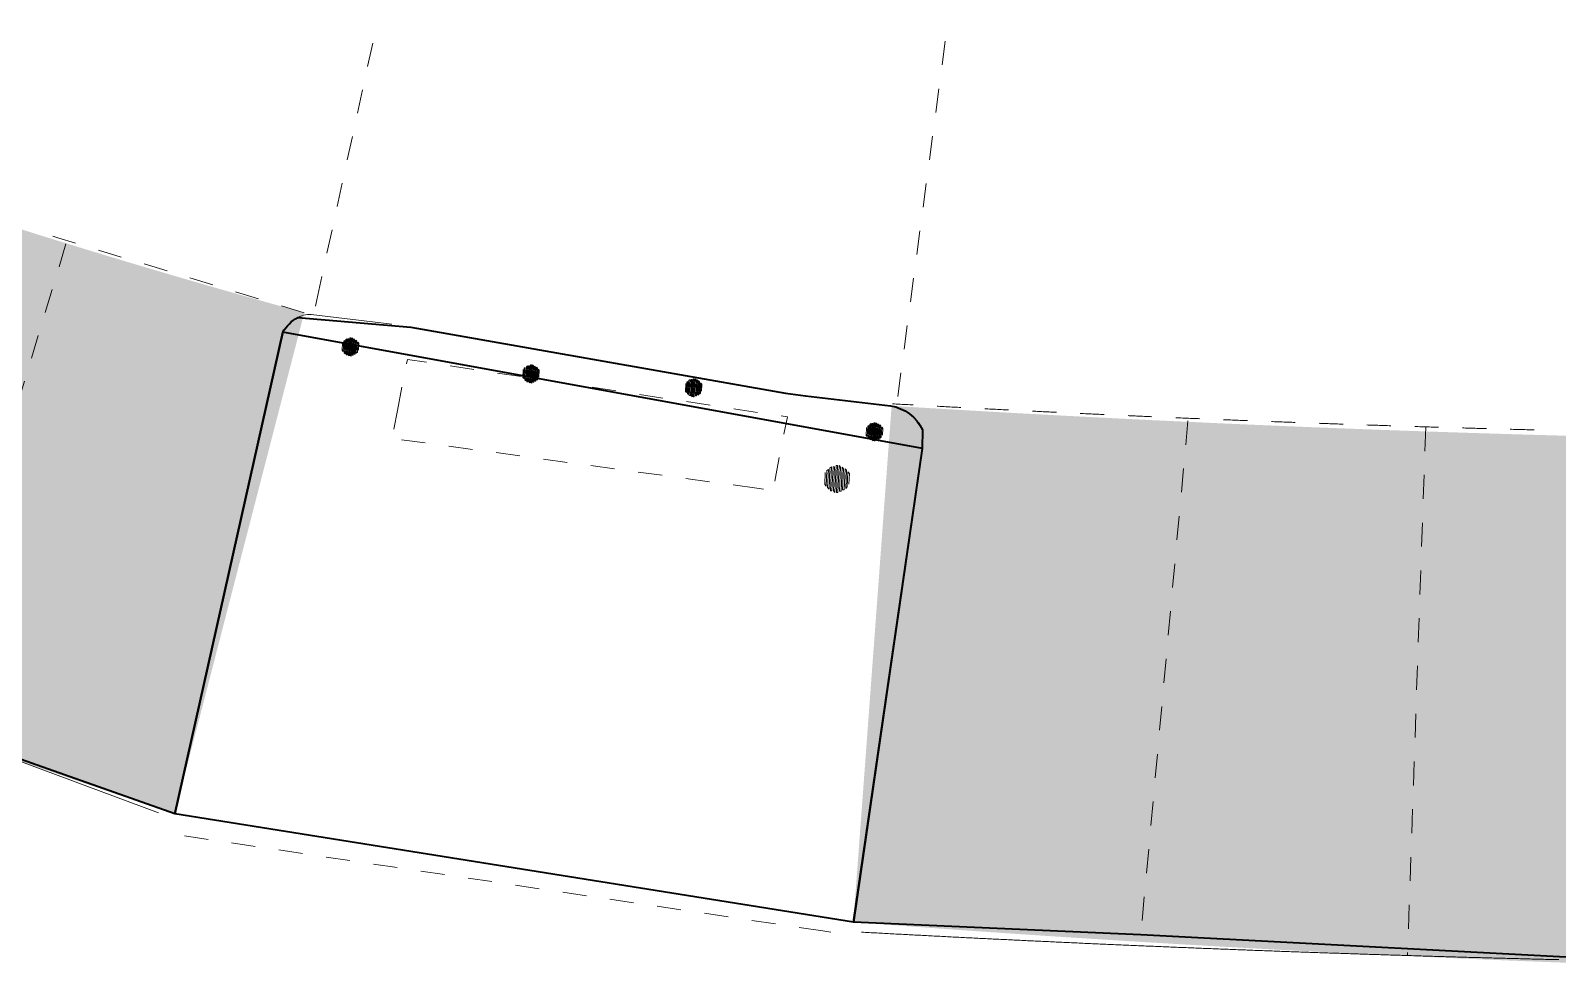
# Model space of a CAD drawing. Header units: millimetres. Extents: x -89663 to 74273, y -103666 to 18539.
# Drawn here: x -50180 to -34212, y -97235 to -87349 of the extents above; entities that cross this region are included whole.
import ezdxf

# ---------------------------------------------------------------- set-up
doc = ezdxf.new("R2010")
doc.units = ezdxf.units.MM
doc.header["$MEASUREMENT"] = 0
doc.linetypes.add('2-0_5', pattern=[500, 250, -250])
doc.layers.add('A-20-M_Hard_Landscape', color=7, linetype='Continuous')
doc.layers.add('New_A-20-M_Hard_Landscape', color=7, linetype='Continuous')
doc.layers.add('A-20-M_Hard_Landscape-Phase 2_Pen_No__141', color=255, linetype='Continuous', lineweight=0)
doc.layers.add('G-10-P_Topo_Paving_Pen_No__191', color=7, linetype='Continuous', lineweight=5)
for name, color, linetype, lineweight, true_color in [('A-20-M_Hard_Landscape_Pen_No__53', 7, 'Continuous', 35, 0x444444), ('G-10-P_Topo_Road_Pen_No__148', 7, 'Continuous', 0, 0x444444), ('G-10-P_Topo_Street Furniture_Pen_No__147', 7, 'Continuous', 0, 0x606060), ('New_A-20-M_Hard_Landscape_Pen_No__53', 7, 'Continuous', 35, 0x444444)]:
    doc.layers.add(name, color=color, linetype=linetype, lineweight=lineweight, true_color=true_color)

# ---------------------------------------------------------------- blocks, each defined once
blk = doc.blocks.new('Mesh_1_1', base_point=(-63082, -84193))
at = {"layer": 'New_A-20-M_Hard_Landscape_Pen_No__53', "linetype": 'Continuous', "flags": 128}
blk.add_lwpolyline([(17545, -92076, -0.012215), (1021, -95113, -0.028337), (-12755, -96695, -0.01857), (-33260, -97090), (-38568, -96811), (-41575, -96677), (-40854, -91723), (-47542, -90504), (-48672, -95544), (-51327, -94607)], format="xyb", dxfattribs=at)
blk = doc.blocks.new('Mesh_21_1', base_point=(-48672, -95544))
at = {"layer": 'A-20-M_Hard_Landscape_Pen_No__53', "linetype": 'Continuous', "flags": 128}
blk.add_lwpolyline([(-48672, -95544), (-47542, -90504, -0.134364), (-47383, -90350), (-46203, -90451), (-42285, -91141), (-42075, -91172), (-41185, -91274, -0.24589), (-40852, -91525), (-40854, -91723), (-41575, -96677)], format="xyb", close=True, dxfattribs=at)

msp = doc.modelspace()

# ---------------------------------------------------------------- hatches: boundary and pattern name
at = {"layer": 'A-20-M_Hard_Landscape-Phase 2_Pen_No__141', "linetype": 'Continuous'}
for points in [[(-63081.5, -84191.2, 0.0508666), (-47317.3, -90300.9), (-48672.3, -95544.5, -0.0269579), (-65852.9, -88713, -0.0244743)], [(-41175.2, -91275.4, 0.0650266), (11695.4, -87659.1), (12745.8, -93055.8, -0.0716378), (-41575.1, -96677.4)]]:
    msp.add_hatch(color=256, dxfattribs=at).paths.add_polyline_path(points)

# ---------------------------------------------------------------- linework, layer by layer
at = {"layer": 'G-10-P_Topo_Paving_Pen_No__191', "linetype": 'Continuous'}
for p, q in [((-46601.8, -87480.2), (-46654.8, -87724.5)), ((-40647.1, -87709.3), (-40614, -87461.5)), ((-46654.8, -87724.5), (-46654.8, -87724.5)), ((-46708, -87968.7), (-46761.2, -88213.1)), ((-40713.5, -88204.9), (-40680.3, -87957.1)), ((-46761.2, -88213.1), (-46761.2, -88213.1)), ((-46814.3, -88457.4), (-46867.5, -88701.6)), ((-40780, -88700.5), (-40746.7, -88452.6)), ((-46920.5, -88946), (-46973.7, -89190.2)), ((-40846.3, -89196.1), (-40813.1, -88948.3)), ((-49895, -89516.2), (-49948.1, -89500)), ((-49709, -89572.8), (-49895, -89516.2)), ((-47026.8, -89434.5), (-47080, -89678.8)), ((-40912.7, -89691.6), (-40879.5, -89443.9)), ((-49230.6, -89718.4), (-49469.7, -89645.5)), ((-48752.3, -89864), (-48991.4, -89791.2)), ((-63606.1, -90033.7), (-48840.7, -95533.1)), ((-48273.9, -90009.6), (-48513.1, -89936.9)), ((-47133.2, -89923.1), (-47186.2, -90167.3)), ((-40979.1, -90187.2), (-40945.9, -89939.4)), ((-47795.6, -90155.2), (-48034.8, -90082.4)), ((-47186.2, -90167.3), (-47200.3, -90232.3)), ((-47317.3, -90300.9), (-47556.5, -90228.1)), ((-47437.2, -90385.6), (-47419.5, -90372.7)), ((-47419.5, -90372.7), (-47401.2, -90360.9)), ((-47401.2, -90360.9), (-47382.5, -90350.4)), ((-47382.5, -90350.4), (-47363.4, -90341.3)), ((-47363.4, -90341.3), (-47344.1, -90333.6)), ((-47344.1, -90333.6), (-47324.5, -90327.6)), ((-47324.5, -90327.6), (-47304.8, -90323.2)), ((-47304.8, -90323.2), (-47285, -90320.7)), ((-47285, -90320.7), (-47265.2, -90320)), ((-47265.2, -90320), (-47245.6, -90321.2)), ((-47245.6, -90321.2), (-46401.2, -90421.5)), ((-47541.5, -90504), (-48672.3, -95544.5)), ((-47541.5, -90504), (-47539.8, -90500.9)), ((-47539.8, -90500.9), (-47528, -90482.5)), ((-47528, -90482.5), (-47515.1, -90464.6)), ((-47515.1, -90464.6), (-47501.3, -90447.2)), ((-47501.3, -90447.2), (-47486.5, -90430.7)), ((-47486.5, -90430.7), (-47470.8, -90414.7)), ((-47470.8, -90414.7), (-47454.3, -90399.7)), ((-47454.3, -90399.7), (-47437.2, -90385.6)), ((-46203.4, -90450.7), (-45957.3, -90494)), ((-41045.4, -90682.7), (-41012.2, -90435)), ((-45711, -90537.4), (-45464.8, -90580.8)), ((-45218.6, -90624.2), (-44972.4, -90667.5)), ((-46239.1, -90789.4), (-46248, -90835.1)), ((-46038, -90819.9), (-46239.1, -90789.4)), ((-44726.2, -90710.9), (-44479.9, -90754.2)), ((-44233.8, -90797.7), (-43987.6, -90841)), ((-45744.8, -90864.2), (-45790.7, -90857.3)), ((-45543.5, -90894.7), (-45744.8, -90864.2)), ((-45049.1, -90969.5), (-45296.4, -90932.1)), ((-44554.8, -91044.4), (-44802, -91006.9)), ((-43741.3, -90884.4), (-43495.1, -90927.7)), ((-43249, -90971.1), (-43002.7, -91014.6)), ((-41111.9, -91178.3), (-41078.7, -90930.5)), ((-46295.7, -91080.5), (-46343.4, -91325.9)), ((-44060.4, -91119.2), (-44307.7, -91081.8)), ((-43566.1, -91194.1), (-43813.3, -91156.7)), ((-42756.5, -91057.9), (-42510.3, -91101.3)), ((-42510.3, -91101.3), (-42272.3, -91143.2)), ((-42074.6, -91171.9), (-41194.5, -91272.6)), ((-46343.4, -91325.9), (-46380.9, -91518)), ((-43071.7, -91268.9), (-43318.9, -91231.4)), ((-42759.6, -91316.1), (-42824.5, -91306.3)), ((-42577.4, -91343.7), (-42759.6, -91316.1)), ((-41194.5, -91272.6), (-41175.2, -91275.4)), ((-41175.2, -91275.4), (-41155.5, -91279.6)), ((-41146.1, -91255.2), (-41166.1, -91254.1)), ((-41155.5, -91279.6), (-41135.6, -91284.8)), ((-41126.1, -91256.3), (-41146.1, -91255.2)), ((-41135.6, -91284.8), (-41115.6, -91291.4)), ((-41106.1, -91257.5), (-41126.1, -91256.3)), ((-41115.6, -91291.4), (-41095.5, -91299)), ((-41086.2, -91258.5), (-41106.1, -91257.5)), ((-41095.5, -91299), (-41075.6, -91307.6)), ((-41066.2, -91259.7), (-41086.2, -91258.5)), ((-41075.6, -91307.6), (-41055.8, -91317.3)), ((-41046.3, -91260.7), (-41066.2, -91259.7)), ((-41055.8, -91317.3), (-41036.2, -91327.9)), ((-41026.4, -91261.9), (-41046.3, -91260.7)), ((-41036.2, -91327.9), (-41017, -91339.4)), ((-41006.4, -91262.9), (-41026.4, -91261.9)), ((-40986.4, -91264.1), (-41006.4, -91262.9)), ((-40966.4, -91265.1), (-40986.4, -91264.1)), ((-40950.1, -91266), (-40966.4, -91265.1)), ((-40686.9, -91280.4), (-40700.4, -91279.6)), ((-40667, -91281.4), (-40686.9, -91280.4)), ((-40647, -91282.5), (-40667, -91281.4)), ((-40627, -91283.5), (-40647, -91282.5)), ((-40607.1, -91284.7), (-40627, -91283.5)), ((-40587.2, -91285.7), (-40607.1, -91284.7)), ((-40567.2, -91286.8), (-40587.2, -91285.7)), ((-40547.2, -91287.9), (-40567.2, -91286.8)), ((-40527.3, -91288.9), (-40547.2, -91287.9)), ((-40507.3, -91290), (-40527.3, -91288.9)), ((-40487.3, -91291), (-40507.3, -91290)), ((-40467.3, -91292.1), (-40487.3, -91291)), ((-40450.8, -91293), (-40467.3, -91292.1)), ((-40187.8, -91306.6), (-40201.1, -91306)), ((-40167.8, -91307.7), (-40187.8, -91306.6)), ((-40147.9, -91308.7), (-40167.8, -91307.7)), ((-40127.9, -91309.7), (-40147.9, -91308.7)), ((-40107.9, -91310.7), (-40127.9, -91309.7)), ((-40087.9, -91311.8), (-40107.9, -91310.7)), ((-40068, -91312.7), (-40087.9, -91311.8)), ((-40048, -91313.8), (-40068, -91312.7)), ((-40028.1, -91314.8), (-40048, -91313.8)), ((-40008.1, -91315.8), (-40028.1, -91314.8)), ((-39988.2, -91316.9), (-40008.1, -91315.8)), ((-39968.2, -91317.8), (-39988.2, -91316.9)), ((-39951.4, -91318.7), (-39968.2, -91317.8)), ((-39688.6, -91331.8), (-39701.8, -91331.1)), ((-39668.6, -91332.8), (-39688.6, -91331.8)), ((-42265.1, -91391), (-42330.1, -91381.1)), ((-42300.9, -91571.7), (-42265.1, -91391)), ((-41017, -91339.4), (-40998.2, -91351.9)), ((-40998.2, -91351.9), (-40980, -91365)), ((-40980, -91365), (-40962.4, -91379)), ((-40962.4, -91379), (-40945.6, -91393.7)), ((-40945.6, -91393.7), (-40929.7, -91409)), ((-40929.7, -91409), (-40914.6, -91424.9)), ((-40914.6, -91424.9), (-40900.7, -91441.3)), ((-40900.7, -91441.3), (-40887.8, -91458.3)), ((-40887.8, -91458.3), (-40876.2, -91475.7)), ((-40876.2, -91475.7), (-40865.9, -91493.4)), ((-39648.7, -91333.8), (-39668.6, -91332.8)), ((-39628.7, -91334.7), (-39648.7, -91333.8)), ((-39608.7, -91335.7), (-39628.7, -91334.7)), ((-39588.7, -91336.6), (-39608.7, -91335.7)), ((-39568.8, -91337.7), (-39588.7, -91336.6)), ((-39548.8, -91338.6), (-39568.8, -91337.7)), ((-39528.8, -91339.6), (-39548.8, -91338.6)), ((-39508.8, -91340.5), (-39528.8, -91339.6)), ((-39488.9, -91341.5), (-39508.8, -91340.5)), ((-39468.9, -91342.5), (-39488.9, -91341.5)), ((-39452.1, -91343.3), (-39468.9, -91342.5)), ((-39189.3, -91355.8), (-39202.4, -91355.1)), ((-39169.3, -91356.8), (-39189.3, -91355.8)), ((-39149.3, -91357.7), (-39169.3, -91356.8)), ((-39129.4, -91358.6), (-39149.3, -91357.7)), ((-39109.4, -91359.5), (-39129.4, -91358.6)), ((-39089.4, -91360.5), (-39109.4, -91359.5)), ((-39069.4, -91361.4), (-39089.4, -91360.5)), ((-39049.4, -91362.3), (-39069.4, -91361.4)), ((-39029.5, -91363.2), (-39049.4, -91362.3)), ((-39009.5, -91364.2), (-39029.5, -91363.2)), ((-38989.5, -91365), (-39009.5, -91364.2)), ((-38969.5, -91366), (-38989.5, -91365)), ((-38952.6, -91366.8), (-38969.5, -91366)), ((-38689.9, -91378.6), (-38702.9, -91378.1)), ((-38669.9, -91379.6), (-38689.9, -91378.6)), ((-38650, -91380.5), (-38669.9, -91379.6)), ((-38630, -91381.3), (-38650, -91380.5)), ((-38610, -91382.3), (-38630, -91381.3)), ((-38590, -91383.1), (-38610, -91382.3)), ((-38570, -91384), (-38590, -91383.1)), ((-38550.1, -91384.8), (-38570, -91384)), ((-38530.1, -91385.8), (-38550.1, -91384.8)), ((-38510.1, -91386.6), (-38530.1, -91385.8)), ((-38490.1, -91387.5), (-38510.1, -91386.6)), ((-38470.1, -91388.3), (-38490.1, -91387.5)), ((-38453.1, -91389.1), (-38470.1, -91388.3)), ((-38190.5, -91400.4), (-38203.4, -91399.8)), ((-38170.5, -91401.2), (-38190.5, -91400.4)), ((-38150.5, -91402.1), (-38170.5, -91401.2)), ((-38130.5, -91403), (-38150.5, -91402.1)), ((-38110.6, -91403.8), (-38130.5, -91403)), ((-38090.6, -91404.6), (-38110.6, -91403.8)), ((-38070.6, -91405.4), (-38090.6, -91404.6)), ((-38050.6, -91406.3), (-38070.6, -91405.4)), ((-38030.6, -91407.1), (-38050.6, -91406.3)), ((-38010.6, -91408), (-38030.6, -91407.1)), ((-37990.7, -91408.7), (-38010.6, -91408)), ((-37970.7, -91409.6), (-37990.7, -91408.7)), ((-37953.6, -91410.3), (-37970.7, -91409.6)), ((-37690.9, -91421), (-37703.8, -91420.5)), ((-37671, -91421.8), (-37690.9, -91421)), ((-37651, -91422.6), (-37671, -91421.8)), ((-37631.1, -91423.4), (-37651, -91422.6)), ((-37611.1, -91424.2), (-37631.1, -91423.4)), ((-37591.1, -91425), (-37611.1, -91424.2)), ((-37571.1, -91425.8), (-37591.1, -91425)), ((-37551.1, -91426.6), (-37571.1, -91425.8)), ((-37531.1, -91427.4), (-37551.1, -91426.6)), ((-37511.2, -91428.1), (-37531.1, -91427.4)), ((-37491.2, -91428.9), (-37511.2, -91428.1)), ((-37471.2, -91429.7), (-37491.2, -91428.9)), ((-37454, -91430.4), (-37471.2, -91429.7)), ((-37191.4, -91440.5), (-37204.2, -91439.9)), ((-37171.4, -91441.2), (-37191.4, -91440.5)), ((-37151.4, -91442), (-37171.4, -91441.2)), ((-37131.4, -91442.8), (-37151.4, -91442)), ((-37111.4, -91443.5), (-37131.4, -91442.8)), ((-37091.5, -91444.3), (-37111.4, -91443.5)), ((-37071.5, -91445), (-37091.5, -91444.3)), ((-37051.5, -91445.8), (-37071.5, -91445)), ((-37031.5, -91446.4), (-37051.5, -91445.8)), ((-37011.5, -91447.2), (-37031.5, -91446.4)), ((-36991.5, -91447.9), (-37011.5, -91447.2)), ((-36971.5, -91448.7), (-36991.5, -91447.9)), ((-36954.3, -91449.3), (-36971.5, -91448.7)), ((-36691.8, -91458.8), (-36704.5, -91458.4)), ((-36671.8, -91459.5), (-36691.8, -91458.8)), ((-36651.8, -91460.3), (-36671.8, -91459.5)), ((-36631.8, -91460.9), (-36651.8, -91460.3)), ((-36611.9, -91461.7), (-36631.8, -91460.9)), ((-36591.9, -91462.3), (-36611.9, -91461.7)), ((-36571.9, -91463.1), (-36591.9, -91462.3)), ((-36551.9, -91463.7), (-36571.9, -91463.1)), ((-36531.9, -91464.5), (-36551.9, -91463.7)), ((-36511.9, -91465.1), (-36531.9, -91464.5)), ((-36491.9, -91465.8), (-36511.9, -91465.1)), ((-36471.9, -91466.5), (-36491.9, -91465.8)), ((-36454.7, -91467.1), (-36471.9, -91466.5)), ((-36192.1, -91476), (-36204.8, -91475.6)), ((-36172.2, -91476.6), (-36192.1, -91476)), ((-36152.2, -91477.3), (-36172.2, -91476.6)), ((-36132.2, -91478), (-36152.2, -91477.3)), ((-36112.2, -91478.6), (-36132.2, -91478)), ((-36092.2, -91479.3), (-36112.2, -91478.6)), ((-36072.3, -91480), (-36092.2, -91479.3)), ((-36052.3, -91480.6), (-36072.3, -91480)), ((-36032.3, -91481.2), (-36052.3, -91480.6)), ((-36012.3, -91481.9), (-36032.3, -91481.2)), ((-35992.3, -91482.5), (-36012.3, -91481.9)), ((-35972.3, -91483.2), (-35992.3, -91482.5)), ((-35954.9, -91483.7), (-35972.3, -91483.2)), ((-46300.9, -91629.7), (-46053.2, -91663.5)), ((-40865.9, -91493.4), (-40857.1, -91511.5)), ((-40857.1, -91511.5), (-40851.5, -91525.3)), ((-35692.4, -91492), (-35705, -91491.7)), ((-35672.4, -91492.7), (-35692.4, -91492)), ((-35652.4, -91493.4), (-35672.4, -91492.7)), ((-35632.4, -91493.9), (-35652.4, -91493.4)), ((-35612.5, -91494.6), (-35632.4, -91493.9)), ((-35592.5, -91495.1), (-35612.5, -91494.6)), ((-35572.5, -91495.8), (-35592.5, -91495.1)), ((-35552.6, -91496.3), (-35572.5, -91495.8)), ((-35532.6, -91497), (-35552.6, -91496.3)), ((-35512.6, -91497.5), (-35532.6, -91497)), ((-35492.6, -91498.2), (-35512.6, -91497.5)), ((-35472.6, -91498.7), (-35492.6, -91498.2)), ((-35455.1, -91499.3), (-35472.6, -91498.7)), ((-35192.7, -91507), (-35205.3, -91506.7)), ((-35172.7, -91507.6), (-35192.7, -91507)), ((-35152.7, -91508.1), (-35172.7, -91507.6)), ((-35132.7, -91508.8), (-35152.7, -91508.1)), ((-35112.7, -91509.3), (-35132.7, -91508.8)), ((-35092.7, -91509.9), (-35112.7, -91509.3)), ((-35072.7, -91510.4), (-35092.7, -91509.9)), ((-35052.7, -91511), (-35072.7, -91510.4)), ((-35032.9, -91511.5), (-35052.7, -91511)), ((-35012.9, -91512.1), (-35032.9, -91511.5)), ((-34992.9, -91512.6), (-35012.9, -91512.1)), ((-34972.9, -91513.2), (-34992.9, -91512.6)), ((-34955.4, -91513.7), (-34972.9, -91513.2)), ((-34692.9, -91520.9), (-34705.4, -91520.5)), ((-34672.9, -91521.3), (-34692.9, -91520.9)), ((-34652.9, -91521.9), (-34672.9, -91521.3)), ((-34633, -91522.4), (-34652.9, -91521.9)), ((-34613, -91522.9), (-34633, -91522.4)), ((-34593.1, -91523.4), (-34613, -91522.9)), ((-34573.1, -91524), (-34593.1, -91523.4)), ((-34553.1, -91524.4), (-34573.1, -91524)), ((-34533.1, -91525), (-34553.1, -91524.4)), ((-34513.1, -91525.5), (-34533.1, -91525)), ((-34493.1, -91526), (-34513.1, -91525.5)), ((-34473.1, -91526.5), (-34493.1, -91526)), ((-34455.6, -91527), (-34473.1, -91526.5)), ((-45805.4, -91697.4), (-45557.7, -91731.2)), ((-45310.1, -91765), (-45062.4, -91798.9)), ((-40853.7, -91723.4), (-41575.1, -96677.4)), ((-44814.7, -91832.7), (-44566.9, -91866.6)), ((-44319.2, -91900.4), (-44071.5, -91934.2)), ((-44071.5, -91934.2), (-44071.5, -91934.2)), ((-43823.9, -91968.2), (-43576.2, -92002)), ((-42397.9, -92062.2), (-42349.4, -91817)), ((-43328.5, -92035.9), (-43080.7, -92069.7)), ((-42833, -92103.5), (-42585.4, -92137.4)), ((-42585.4, -92137.4), (-42516.4, -92146.7)), ((-48571.1, -95774.9), (-48323.8, -95811.7)), ((-48323.8, -95811.7), (-48323.8, -95811.7)), ((-48076.6, -95848.6), (-47829.3, -95885.4)), ((-47829.3, -95885.4), (-47829.2, -95885.4)), ((-47581.9, -95922.2), (-47334.7, -95959.1)), ((-47334.7, -95959.1), (-47334.6, -95959.1)), ((-47087.4, -95995.9), (-46840.2, -96032.7)), ((-46840.2, -96032.7), (-46840.1, -96032.7)), ((-46592.9, -96069.5), (-46345.6, -96106.3)), ((-46345.6, -96106.3), (-46345.5, -96106.3)), ((-46098.3, -96143.1), (-45851.1, -96179.9)), ((-45851.1, -96179.9), (-45851, -96179.9)), ((-45603.8, -96216.7), (-45356.5, -96253.6)), ((-45356.5, -96253.6), (-45356.4, -96253.6)), ((-45109.2, -96290.4), (-44862, -96327.2)), ((-44862, -96327.2), (-44861.9, -96327.2)), ((-44614.7, -96364.1), (-44367.5, -96400.9)), ((-44367.5, -96400.9), (-44367.4, -96400.9)), ((-44120.1, -96437.7), (-43872.8, -96474.5)), ((-43872.8, -96474.5), (-43872.8, -96474.5)), ((-43625.6, -96511.4), (-43378.3, -96548.2)), ((-43378.3, -96548.2), (-43378.3, -96548.2)), ((-43131.1, -96584.9), (-42883.7, -96621.7)), ((-42883.7, -96621.7), (-42883.7, -96621.7)), ((-42636.5, -96658.6), (-42389.2, -96695.4)), ((-42389.2, -96695.4), (-42389.2, -96695.4)), ((-42142, -96732.2), (-41894.7, -96769.1)), ((-41894.7, -96769.1), (-41811, -96781.5)), ((-41489.7, -96781.9), (-41469.8, -96783)), ((-41469.8, -96783), (-41449.9, -96784.1)), ((-41449.9, -96784.1), (-41429.9, -96785.2)), ((-41429.9, -96785.2), (-41409.9, -96786.3)), ((-41409.9, -96786.3), (-41389.9, -96787.4)), ((-41389.9, -96787.4), (-41370, -96788.4)), ((-41370, -96788.4), (-41350, -96789.6)), ((-41350, -96789.6), (-41330.1, -96790.6)), ((-41330.1, -96790.6), (-41310.2, -96791.7)), ((-41310.2, -96791.7), (-41290.2, -96792.8)), ((-41290.2, -96792.8), (-41270.2, -96793.9)), ((-41270.2, -96793.9), (-41250.2, -96795)), ((-41250.2, -96795), (-41230.3, -96796.1)), ((-41230.3, -96796.1), (-41210.3, -96797.2)), ((-41210.3, -96797.2), (-41190.4, -96798.2)), ((-41190.4, -96798.2), (-41170.4, -96799.3)), ((-41170.4, -96799.3), (-41150.5, -96800.3)), ((-41150.5, -96800.3), (-41130.5, -96801.5)), ((-41130.5, -96801.5), (-41110.5, -96802.5)), ((-41110.5, -96802.5), (-41090.6, -96803.6)), ((-41090.6, -96803.6), (-41070.6, -96804.6)), ((-41070.6, -96804.6), (-41050.7, -96805.7)), ((-41050.7, -96805.7), (-41030.7, -96806.7)), ((-41030.7, -96806.7), (-41010.8, -96807.8)), ((-41010.8, -96807.8), (-40990.8, -96808.8)), ((-40990.8, -96808.8), (-40970.8, -96809.9)), ((-40970.8, -96809.9), (-40950.8, -96811)), ((-40950.8, -96811), (-40930.9, -96812)), ((-40930.9, -96812), (-40911, -96813.1)), ((-40911, -96813.1), (-40891, -96814.1)), ((-40891, -96814.1), (-40871.1, -96815.2)), ((-40871.1, -96815.2), (-40851.1, -96816.2)), ((-40851.1, -96816.2), (-40831.1, -96817.3)), ((-40831.1, -96817.3), (-40811.1, -96818.3)), ((-40811.1, -96818.3), (-40791.2, -96819.4)), ((-40791.2, -96819.4), (-40771.3, -96820.4)), ((-40771.3, -96820.4), (-40751.3, -96821.5)), ((-40751.3, -96821.5), (-40731.3, -96822.4)), ((-40731.3, -96822.4), (-40711.4, -96823.5)), ((-40711.4, -96823.5), (-40691.4, -96824.5)), ((-40691.4, -96824.5), (-40671.4, -96825.6)), ((-40671.4, -96825.6), (-40651.4, -96826.7)), ((-40651.4, -96826.7), (-40631.5, -96827.6)), ((-40631.5, -96827.6), (-40611.6, -96828.7)), ((-40611.6, -96828.7), (-40591.6, -96829.7)), ((-40591.6, -96829.7), (-40571.6, -96830.7)), ((-40571.6, -96830.7), (-40551.7, -96831.7)), ((-40551.7, -96831.7), (-40531.7, -96832.8)), ((-40531.7, -96832.8), (-40511.7, -96833.7)), ((-40511.7, -96833.7), (-40491.7, -96834.8)), ((-40491.7, -96834.8), (-40471.8, -96835.8)), ((-40471.8, -96835.8), (-40451.9, -96836.8)), ((-40451.9, -96836.8), (-40431.9, -96837.8)), ((-40431.9, -96837.8), (-40411.9, -96838.8)), ((-40411.9, -96838.8), (-40392, -96839.8)), ((-40392, -96839.8), (-40372, -96840.8)), ((-40372, -96840.8), (-40352, -96841.9)), ((-40352, -96841.9), (-40332, -96842.8)), ((-40332, -96842.8), (-40312.1, -96843.9)), ((-40312.1, -96843.9), (-40292.2, -96844.8)), ((-40292.2, -96844.8), (-40272.2, -96845.9)), ((-40272.2, -96845.9), (-40252.2, -96846.8)), ((-40252.2, -96846.8), (-40232.3, -96847.9)), ((-40232.3, -96847.9), (-40212.3, -96848.8)), ((-40212.3, -96848.8), (-40192.3, -96849.8)), ((-40192.3, -96849.8), (-40172.3, -96850.8)), ((-40172.3, -96850.8), (-40152.4, -96851.8)), ((-40152.4, -96851.8), (-40132.4, -96852.7)), ((-40132.4, -96852.7), (-40112.5, -96853.8)), ((-40112.5, -96853.8), (-40092.5, -96854.7)), ((-40092.5, -96854.7), (-40072.6, -96855.7)), ((-40072.6, -96855.7), (-40052.6, -96856.7)), ((-40052.6, -96856.7), (-40032.6, -96857.7)), ((-40032.6, -96857.7), (-40012.6, -96858.7)), ((-40012.6, -96858.7), (-39992.7, -96859.6)), ((-39992.7, -96859.6), (-39972.7, -96860.6)), ((-39972.7, -96860.6), (-39952.8, -96861.5)), ((-39952.8, -96861.5), (-39932.8, -96862.6)), ((-39932.8, -96862.6), (-39912.8, -96863.5)), ((-39912.8, -96863.5), (-39892.9, -96864.5)), ((-39892.9, -96864.5), (-39872.9, -96865.4)), ((-39872.9, -96865.4), (-39852.9, -96866.4)), ((-39852.9, -96866.4), (-39832.9, -96867.3)), ((-39832.9, -96867.3), (-39813, -96868.3)), ((-39813, -96868.3), (-39793, -96869.3)), ((-39793, -96869.3), (-39773.1, -96870.2)), ((-39773.1, -96870.2), (-39753.1, -96871.2)), ((-39753.1, -96871.2), (-39733.1, -96872.1)), ((-39733.1, -96872.1), (-39713.2, -96873.1)), ((-39713.2, -96873.1), (-39693.2, -96874)), ((-39693.2, -96874), (-39673.2, -96875)), ((-39673.2, -96875), (-39653.2, -96875.9)), ((-39653.2, -96875.9), (-39633.3, -96876.9)), ((-39633.3, -96876.9), (-39613.3, -96877.8)), ((-39613.3, -96877.8), (-39593.4, -96878.7)), ((-39593.4, -96878.7), (-39573.4, -96879.6)), ((-39573.4, -96879.6), (-39553.4, -96880.6)), ((-39553.4, -96880.6), (-39533.5, -96881.5)), ((-39533.5, -96881.5), (-39513.5, -96882.5)), ((-39513.5, -96882.5), (-39493.5, -96883.4)), ((-39493.5, -96883.4), (-39473.5, -96884.3)), ((-39473.5, -96884.3), (-39453.6, -96885.3)), ((-39453.6, -96885.3), (-39433.6, -96886.2)), ((-39433.6, -96886.2), (-39413.6, -96887.1)), ((-39413.6, -96887.1), (-39393.7, -96888)), ((-39393.7, -96888), (-39373.7, -96889)), ((-39373.7, -96889), (-39353.8, -96889.8)), ((-39353.8, -96889.8), (-39333.8, -96890.8)), ((-39333.8, -96890.8), (-39313.8, -96891.7)), ((-39313.8, -96891.7), (-39293.8, -96892.6)), ((-39293.8, -96892.6), (-39273.8, -96893.5)), ((-39273.8, -96893.5), (-39253.9, -96894.4)), ((-39253.9, -96894.4), (-39233.9, -96895.4)), ((-39233.9, -96895.4), (-39213.9, -96896.2)), ((-39213.9, -96896.2), (-39194, -96897.2)), ((-39194, -96897.2), (-39174, -96898)), ((-39174, -96898), (-39154.1, -96899)), ((-39154.1, -96899), (-39134.1, -96899.8)), ((-39134.1, -96899.8), (-39114.1, -96900.8)), ((-39114.1, -96900.8), (-39094.1, -96901.6)), ((-39094.1, -96901.6), (-39074.1, -96902.6)), ((-39074.1, -96902.6), (-39054.2, -96903.4)), ((-39054.2, -96903.4), (-39034.2, -96904.3)), ((-39034.2, -96904.3), (-39014.2, -96905.2)), ((-39014.2, -96905.2), (-38994.3, -96906.1)), ((-38994.3, -96906.1), (-38974.3, -96906.9)), ((-38974.3, -96906.9), (-38954.4, -96907.9)), ((-38954.4, -96907.9), (-38934.4, -96908.8)), ((-38934.4, -96908.8), (-38914.4, -96909.6)), ((-38914.4, -96909.6), (-38894.4, -96910.6)), ((-38894.4, -96910.6), (-38874.4, -96911.4)), ((-38874.4, -96911.4), (-38854.5, -96912.3)), ((-38854.5, -96912.3), (-38834.5, -96913.1)), ((-38834.5, -96913.1), (-38814.5, -96914)), ((-38814.5, -96914), (-38794.6, -96914.9)), ((-38794.6, -96914.9), (-38774.6, -96915.8)), ((-38774.6, -96915.8), (-38754.7, -96916.6)), ((-38754.7, -96916.6), (-38734.7, -96917.5)), ((-38734.7, -96917.5), (-38714.7, -96918.3)), ((-38714.7, -96918.3), (-38694.7, -96919.2)), ((-38694.7, -96919.2), (-38674.7, -96920)), ((-38674.7, -96920), (-38654.7, -96920.9)), ((-38654.7, -96920.9), (-38634.8, -96921.8)), ((-38634.8, -96921.8), (-38614.8, -96922.6)), ((-38614.8, -96922.6), (-38594.8, -96923.5)), ((-38594.8, -96923.5), (-38574.9, -96924.3)), ((-38574.9, -96924.3), (-38554.9, -96925.2)), ((-38554.9, -96925.2), (-38535, -96926)), ((-38535, -96926), (-38515, -96926.9)), ((-38515, -96926.9), (-38495, -96927.7)), ((-38495, -96927.7), (-38475, -96928.6)), ((-38475, -96928.6), (-38455, -96929.4)), ((-38455, -96929.4), (-38435, -96930.3)), ((-38435, -96930.3), (-38415.1, -96931.1)), ((-38415.1, -96931.1), (-38395.1, -96931.9)), ((-38395.1, -96931.9), (-38375.2, -96932.8)), ((-38375.2, -96932.8), (-38355.2, -96933.6)), ((-38355.2, -96933.6), (-38335.2, -96934.5)), ((-38335.2, -96934.5), (-38315.3, -96935.3)), ((-38315.3, -96935.3), (-38295.3, -96936.1)), ((-38295.3, -96936.1), (-38275.3, -96936.9)), ((-38275.3, -96936.9), (-38255.3, -96937.8)), ((-38255.3, -96937.8), (-38235.3, -96938.5)), ((-38235.3, -96938.5), (-38215.3, -96939.4)), ((-38215.3, -96939.4), (-38195.4, -96940.2)), ((-38195.4, -96940.2), (-38175.4, -96941)), ((-38175.4, -96941), (-38155.5, -96941.8)), ((-38155.5, -96941.8), (-38135.5, -96942.7)), ((-38135.5, -96942.7), (-38115.5, -96943.5)), ((-38115.5, -96943.5), (-38095.5, -96944.3)), ((-38095.5, -96944.3), (-38075.6, -96945.1)), ((-38075.6, -96945.1), (-38055.6, -96945.9)), ((-38055.6, -96945.9), (-38035.6, -96946.7)), ((-38035.6, -96946.7), (-38015.6, -96947.5)), ((-38015.6, -96947.5), (-37995.6, -96948.3)), ((-37995.6, -96948.3), (-37975.6, -96949.1)), ((-37975.6, -96949.1), (-37955.6, -96949.9)), ((-37955.6, -96949.9), (-37935.8, -96950.7)), ((-37935.8, -96950.7), (-37915.8, -96951.5)), ((-37915.8, -96951.5), (-37895.8, -96952.3)), ((-37895.8, -96952.3), (-37875.8, -96953.1)), ((-37875.8, -96953.1), (-37855.8, -96953.8)), ((-37855.8, -96953.8), (-37835.8, -96954.7)), ((-37835.8, -96954.7), (-37815.9, -96955.5)), ((-37815.9, -96955.5), (-37795.9, -96956.2)), ((-37795.9, -96956.2), (-37775.9, -96957.1)), ((-37775.9, -96957.1), (-37755.9, -96957.8)), ((-37755.9, -96957.8), (-37735.9, -96958.6)), ((-37735.9, -96958.6), (-37715.9, -96959.3)), ((-37715.9, -96959.3), (-37696, -96960.2)), ((-37696, -96960.2), (-37676.1, -96960.9)), ((-37676.1, -96960.9), (-37656.1, -96961.7)), ((-37656.1, -96961.7), (-37636.1, -96962.4)), ((-37636.1, -96962.4), (-37616.1, -96963.2)), ((-37616.1, -96963.2), (-37596.1, -96964)), ((-37596.1, -96964), (-37576.1, -96964.8)), ((-37576.1, -96964.8), (-37556.2, -96965.6)), ((-37556.2, -96965.6), (-37536.2, -96966.3)), ((-37536.2, -96966.3), (-37516.2, -96967.1)), ((-37516.2, -96967.1), (-37496.2, -96967.8)), ((-37496.2, -96967.8), (-37476.3, -96968.6)), ((-37476.3, -96968.6), (-37456.3, -96969.3)), ((-37456.3, -96969.3), (-37436.3, -96970.1)), ((-37436.3, -96970.1), (-37416.3, -96970.8)), ((-37416.3, -96970.8), (-37396.4, -96971.6)), ((-37396.4, -96971.6), (-37376.4, -96972.3)), ((-37376.4, -96972.3), (-37356.4, -96973.1)), ((-37356.4, -96973.1), (-37336.4, -96973.8)), ((-37336.4, -96973.8), (-37316.4, -96974.6)), ((-37316.4, -96974.6), (-37296.4, -96975.4)), ((-37296.4, -96975.4), (-37276.4, -96976.1)), ((-37276.4, -96976.1), (-37256.6, -96976.8)), ((-37256.6, -96976.8), (-37236.6, -96977.5)), ((-37236.6, -96977.5), (-37216.6, -96978.3)), ((-37216.6, -96978.3), (-37196.6, -96979)), ((-37196.6, -96979), (-37176.6, -96979.8)), ((-37176.6, -96979.8), (-37156.6, -96980.4)), ((-37156.6, -96980.4), (-37136.6, -96981.2)), ((-37136.6, -96981.2), (-37116.7, -96981.9)), ((-37116.7, -96981.9), (-37096.7, -96982.7)), ((-37096.7, -96982.7), (-37076.7, -96983.3)), ((-37076.7, -96983.3), (-37056.7, -96984.1)), ((-37056.7, -96984.1), (-37036.8, -96984.9)), ((-37036.8, -96984.9), (-37016.8, -96985.5)), ((-37016.8, -96985.5), (-36996.8, -96986.3)), ((-36996.8, -96986.3), (-36976.8, -96987)), ((-36976.8, -96987), (-36956.8, -96987.7)), ((-36956.8, -96987.7), (-36936.9, -96988.4)), ((-36936.9, -96988.4), (-36916.9, -96989.1)), ((-36916.9, -96989.1), (-36896.9, -96989.8)), ((-36896.9, -96989.8), (-36876.9, -96990.5)), ((-36876.9, -96990.5), (-36856.9, -96991.2)), ((-36856.9, -96991.2), (-36836.9, -96991.9)), ((-36836.9, -96991.9), (-36816.9, -96992.6)), ((-36816.9, -96992.6), (-36797, -96993.3)), ((-36797, -96993.3), (-36777.1, -96994.1)), ((-36777.1, -96994.1), (-36757.1, -96994.7)), ((-36757.1, -96994.7), (-36737.1, -96995.5)), ((-36737.1, -96995.5), (-36717.1, -96996.1)), ((-36717.1, -96996.1), (-36697.1, -96996.8)), ((-36697.1, -96996.8), (-36677.1, -96997.5)), ((-36677.1, -96997.5), (-36657.1, -96998.2)), ((-36657.1, -96998.2), (-36637.1, -96998.8)), ((-36637.1, -96998.8), (-36617.1, -96999.6)), ((-36617.1, -96999.6), (-36597.2, -97000.2)), ((-36597.2, -97000.2), (-36577.3, -97000.9)), ((-36577.3, -97000.9), (-36557.3, -97001.6)), ((-36557.3, -97001.6), (-36537.3, -97002.3)), ((-36537.3, -97002.3), (-36517.3, -97003)), ((-36517.3, -97003), (-36497.3, -97003.6)), ((-36497.3, -97003.6), (-36477.3, -97004.3)), ((-36477.3, -97004.3), (-36457.3, -97005)), ((-36457.3, -97005), (-36437.3, -97005.7)), ((-36437.3, -97005.7), (-36417.4, -97006.3)), ((-36417.4, -97006.3), (-36397.4, -97007)), ((-36397.4, -97007), (-36377.4, -97007.6)), ((-36377.4, -97007.6), (-36357.5, -97008.3)), ((-36357.5, -97008.3), (-36337.5, -97008.9)), ((-36337.5, -97008.9), (-36317.5, -97009.6)), ((-36317.5, -97009.6), (-36297.5, -97010.2)), ((-36297.5, -97010.2), (-36277.5, -97010.9)), ((-36277.5, -97010.9), (-36257.5, -97011.6)), ((-36257.5, -97011.6), (-36237.5, -97012.2)), ((-36237.5, -97012.2), (-36217.6, -97012.9)), ((-36217.6, -97012.9), (-36197.6, -97013.5)), ((-36197.6, -97013.5), (-36177.6, -97014.2)), ((-36177.6, -97014.2), (-36157.6, -97014.8)), ((-36157.6, -97014.8), (-36137.7, -97015.5)), ((-36137.7, -97015.5), (-36117.7, -97016.1)), ((-36117.7, -97016.1), (-36097.7, -97016.8)), ((-36097.7, -97016.8), (-36077.7, -97017.4)), ((-36077.7, -97017.4), (-36057.7, -97018)), ((-36057.7, -97018), (-36037.7, -97018.6)), ((-36037.7, -97018.6), (-36017.7, -97019.3)), ((-36017.7, -97019.3), (-35997.8, -97020)), ((-35997.8, -97020), (-35977.8, -97020.5)), ((-35977.8, -97020.5), (-35957.8, -97021.2)), ((-35957.8, -97021.2), (-35937.9, -97021.8)), ((-35937.9, -97021.8), (-35917.9, -97022.5)), ((-35917.9, -97022.5), (-35897.9, -97023)), ((-35897.9, -97023), (-35877.9, -97023.7)), ((-35877.9, -97023.7), (-35857.9, -97024.3)), ((-35857.9, -97024.3), (-35837.9, -97024.9)), ((-35837.9, -97024.9), (-35817.9, -97025.5)), ((-35817.9, -97025.5), (-35797.9, -97026.2)), ((-35797.9, -97026.2), (-35777.9, -97026.7)), ((-35777.9, -97026.7), (-35758, -97027.4)), ((-35758, -97027.4), (-35738.1, -97027.9)), ((-35738.1, -97027.9), (-35718.1, -97028.6)), ((-35718.1, -97028.6), (-35698.1, -97029.2)), ((-35698.1, -97029.2), (-35678.1, -97029.8)), ((-35678.1, -97029.8), (-35658.1, -97030.4)), ((-35658.1, -97030.4), (-35638.1, -97031)), ((-35638.1, -97031), (-35618.1, -97031.6)), ((-35618.1, -97031.6), (-35598.1, -97032.2)), ((-35598.1, -97032.2), (-35578.1, -97032.8)), ((-35578.1, -97032.8), (-35558.1, -97033.3)), ((-35558.1, -97033.3), (-35538.1, -97034)), ((-35538.1, -97034), (-35518.2, -97034.5)), ((-35518.2, -97034.5), (-35498.2, -97035.2)), ((-35498.2, -97035.2), (-35478.3, -97035.8)), ((-35478.3, -97035.8), (-35458.3, -97036.3)), ((-35458.3, -97036.3), (-35438.3, -97037)), ((-35438.3, -97037), (-35418.3, -97037.5)), ((-35418.3, -97037.5), (-35398.3, -97038.1)), ((-35398.3, -97038.1), (-35378.3, -97038.6)), ((-35378.3, -97038.6), (-35358.3, -97039.3)), ((-35358.3, -97039.3), (-35338.4, -97039.8)), ((-35338.4, -97039.8), (-35318.4, -97040.4)), ((-35318.4, -97040.4), (-35298.4, -97040.9)), ((-35298.4, -97040.9), (-35278.4, -97041.5)), ((-35278.4, -97041.5), (-35258.4, -97042)), ((-35258.4, -97042), (-35238.4, -97042.7)), ((-35238.4, -97042.7), (-35218.4, -97043.3)), ((-35218.4, -97043.3), (-35198.4, -97043.8)), ((-35198.4, -97043.8), (-35178.4, -97044.4)), ((-35178.4, -97044.4), (-35158.5, -97044.9)), ((-35158.5, -97044.9), (-35138.6, -97045.5)), ((-35138.6, -97045.5), (-35118.6, -97046)), ((-35118.6, -97046), (-35098.6, -97046.6)), ((-35098.6, -97046.6), (-35078.6, -97047.1)), ((-35078.6, -97047.1), (-35058.6, -97047.7)), ((-35058.6, -97047.7), (-35038.6, -97048.2)), ((-35038.6, -97048.2), (-35018.6, -97048.8)), ((-35018.6, -97048.8), (-34998.6, -97049.3)), ((-34998.6, -97049.3), (-34978.6, -97049.9)), ((-34978.6, -97049.9), (-34958.7, -97050.4)), ((-34958.7, -97050.4), (-34938.7, -97050.9)), ((-34938.7, -97050.9), (-34918.7, -97051.5)), ((-34918.7, -97051.5), (-34898.7, -97052)), ((-34898.7, -97052), (-34878.7, -97052.6)), ((-34878.7, -97052.6), (-34858.7, -97053.1)), ((-34858.7, -97053.1), (-34838.7, -97053.7)), ((-34838.7, -97053.7), (-34818.7, -97054.1)), ((-34818.7, -97054.1), (-34798.7, -97054.7)), ((-34798.7, -97054.7), (-34778.8, -97055.2)), ((-34778.8, -97055.2), (-34758.9, -97055.8)), ((-34758.9, -97055.8), (-34738.9, -97056.2)), ((-34738.9, -97056.2), (-34718.9, -97056.8)), ((-34718.9, -97056.8), (-34698.9, -97057.4)), ((-34698.9, -97057.4), (-34678.9, -97057.8)), ((-34678.9, -97057.8), (-34658.9, -97058.4)), ((-34658.9, -97058.4), (-34638.9, -97058.8)), ((-34638.9, -97058.8), (-34618.9, -97059.4)), ((-34618.9, -97059.4), (-34599, -97059.9)), ((-34599, -97059.9), (-34579, -97060.4)), ((-34579, -97060.4), (-34559, -97060.9)), ((-34559, -97060.9), (-34539, -97061.4)), ((-34539, -97061.4), (-34519, -97061.9)), ((-34519, -97061.9), (-34499, -97062.4)), ((-34499, -97062.4), (-34479, -97062.9)), ((-34479, -97062.9), (-34459, -97063.4)), ((-34459, -97063.4), (-34439.1, -97064)), ((-34439.1, -97064), (-34419.1, -97064.4)), ((-34419.1, -97064.4), (-34399.1, -97065)), ((-34399.1, -97065), (-34379.1, -97065.4)), ((-34379.1, -97065.4), (-34359.1, -97065.9)), ((-34359.1, -97065.9), (-34339.1, -97066.4)), ((-34339.1, -97066.4), (-34319.1, -97066.9)), ((-34319.1, -97066.9), (-34299.1, -97067.3)), ((-34299.1, -97067.3), (-34279.1, -97067.9)), ((-34279.1, -97067.9), (-34259.2, -97068.3)), ((-34259.2, -97068.3), (-34239.2, -97068.8)), ((-34239.2, -97068.8), (-34219.2, -97069.2)), ((-34219.2, -97069.2), (-34199.2, -97069.8))]:
    msp.add_line(p, q, dxfattribs=at)
at = {"layer": 'G-10-P_Topo_Road_Pen_No__148', "linetype": '2-0_5'}
msp.add_line((-35590.5, -91498.8), (-35780.3, -97026.7), dxfattribs=at)
at = {"layer": 'G-10-P_Topo_Road_Pen_No__148', "linetype": '2-0_5', "flags": 128}
for points in [[(-51327.2, -94607), (-49797.3, -89542.4)], [(-38077.3, -91433.4), (-38570.3, -96824.4)]]:
    msp.add_lwpolyline(points, dxfattribs=at)
at = {"layer": 'G-10-P_Topo_Street Furniture_Pen_No__147', "linetype": 'Continuous'}
for p, q in [((-46916, -90613.3), (-46919.6, -90697.4)), ((-46909.5, -90708.4), (-46904.8, -90599)), ((-46904.8, -90599), (-46894, -90593.1)), ((-46894, -90593.1), (-46899.4, -90719.4)), ((-46889.4, -90730.3), (-46883.1, -90583)), ((-46883.1, -90583), (-46872.1, -90573)), ((-46872.1, -90573), (-46879.3, -90741.3)), ((-46868.8, -90741.8), (-46861.6, -90573.4)), ((-46861.6, -90573.4), (-46851.1, -90573.9)), ((-46851.1, -90573.9), (-46858.2, -90742.2)), ((-46848.2, -90753.2), (-46840.1, -90563.8)), ((-46840.1, -90563.8), (-46829.6, -90564.3)), ((-46829.6, -90564.3), (-46837.7, -90753.6)), ((-46827.1, -90754.1), (-46819, -90564.7)), ((-46819, -90564.7), (-46809, -90575.7)), ((-46809, -90575.7), (-46816.2, -90744)), ((-46805.6, -90744.5), (-46798.5, -90576.1)), ((-46798.5, -90576.1), (-46788.4, -90587.1)), ((-46788.4, -90587.1), (-46794.7, -90734.4)), ((-46784.2, -90734.8), (-46777.9, -90587.5)), ((-46777.9, -90587.5), (-46767.8, -90598.5)), ((-46767.8, -90598.5), (-46773.2, -90724.8)), ((-46762.2, -90714.7), (-46757.7, -90609.5)), ((-46757.7, -90609.5), (-46747.6, -90620.5)), ((-46747.6, -90620.5), (-46750.8, -90694.1)), ((-46919.6, -90697.4), (-46909.5, -90708.4)), ((-46899.4, -90719.4), (-46889.4, -90730.3)), ((-46879.3, -90741.3), (-46868.8, -90741.8)), ((-46858.2, -90742.2), (-46848.2, -90753.2)), ((-46837.7, -90753.6), (-46827.1, -90754.1)), ((-46816.2, -90744), (-46805.6, -90744.5)), ((-46794.7, -90734.4), (-46784.2, -90734.8)), ((-46773.2, -90724.8), (-46762.2, -90714.7)), ((-44960, -91035.9), (-44951.9, -90846.5)), ((-44951.9, -90846.5), (-44941.4, -90846.9)), ((-44941.4, -90846.9), (-44949.5, -91036.3)), ((-44939, -91036.8), (-44930.9, -90847.4)), ((-44930.9, -90847.4), (-44920.8, -90858.4)), ((-45027.8, -90895.9), (-45031.4, -90980.1)), ((-45031.4, -90980.1), (-45021.3, -90991.1)), ((-45021.3, -90991.1), (-45016.7, -90881.7)), ((-45016.7, -90881.7), (-45005.9, -90875.8)), ((-45005.9, -90875.8), (-45011.3, -91002)), ((-45011.3, -91002), (-45001.2, -91013)), ((-45001.2, -91013), (-44994.9, -90865.7)), ((-44994.9, -90865.7), (-44983.9, -90855.7)), ((-44983.9, -90855.7), (-44991.1, -91024)), ((-44980.6, -91024.4), (-44973.4, -90856.1)), ((-44973.4, -90856.1), (-44962.9, -90856.6)), ((-44962.9, -90856.6), (-44970.1, -91024.9)), ((-44920.8, -90858.4), (-44928, -91026.7)), ((-44917.5, -91027.1), (-44910.3, -90858.8)), ((-44910.3, -90858.8), (-44900.2, -90869.8)), ((-44900.2, -90869.8), (-44906.5, -91017.1)), ((-44896, -91017.5), (-44889.7, -90870.2)), ((-44889.7, -90870.2), (-44879.6, -90881.2)), ((-44879.6, -90881.2), (-44885, -91007.4)), ((-44885, -91007.4), (-44874.1, -90997.4)), ((-44874.1, -90997.4), (-44869.6, -90892.2)), ((-44869.6, -90892.2), (-44859.5, -90903.1)), ((-44859.5, -90903.1), (-44862.6, -90976.8)), ((-43300.5, -91158), (-43294.3, -91010.7)), ((-43294.3, -91010.7), (-43283.3, -91000.6)), ((-43283.3, -91000.6), (-43290.5, -91168.9)), ((-43280, -91169.4), (-43272.8, -91001.1)), ((-43272.8, -91001.1), (-43262.2, -91001.5)), ((-43262.2, -91001.5), (-43269.4, -91169.8)), ((-43259.4, -91180.8), (-43251.3, -90991.4)), ((-43251.3, -90991.4), (-43240.8, -90991.9)), ((-43240.8, -90991.9), (-43248.8, -91181.3)), ((-43238.3, -91181.7), (-43230.2, -90992.3)), ((-43230.2, -90992.3), (-43220.2, -91003.3)), ((-43220.2, -91003.3), (-43227.4, -91171.6)), ((-43216.8, -91172.1), (-43209.6, -91003.8)), ((-43209.6, -91003.8), (-43199.6, -91014.7)), ((-44991.1, -91024), (-44980.6, -91024.4)), ((-44970.1, -91024.9), (-44960, -91035.9)), ((-44949.5, -91036.3), (-44939, -91036.8)), ((-44928, -91026.7), (-44917.5, -91027.1)), ((-44906.5, -91017.1), (-44896, -91017.5)), ((-43327.2, -91040.9), (-43330.8, -91125.1)), ((-43330.8, -91125.1), (-43320.7, -91136)), ((-43320.7, -91136), (-43316, -91026.6)), ((-43316, -91026.6), (-43305.2, -91020.8)), ((-43305.2, -91020.8), (-43310.6, -91147)), ((-43310.6, -91147), (-43300.5, -91158)), ((-43290.5, -91168.9), (-43280, -91169.4)), ((-43269.4, -91169.8), (-43259.4, -91180.8)), ((-43227.4, -91171.6), (-43216.8, -91172.1)), ((-43199.6, -91014.7), (-43205.9, -91162)), ((-43205.9, -91162), (-43195.3, -91162.5)), ((-43195.3, -91162.5), (-43189, -91015.2)), ((-43189, -91015.2), (-43179, -91026.2)), ((-43179, -91026.2), (-43184.4, -91152.4)), ((-43184.4, -91152.4), (-43173.4, -91142.3)), ((-43173.4, -91142.3), (-43168.9, -91037.1)), ((-43168.9, -91037.1), (-43158.8, -91048.1)), ((-43158.8, -91048.1), (-43162, -91121.7)), ((-43248.8, -91181.3), (-43238.3, -91181.7)), ((-41430.3, -91596.2), (-41425.6, -91486.8)), ((-41425.6, -91486.8), (-41414.8, -91480.9)), ((-41414.8, -91480.9), (-41420.2, -91607.1)), ((-41410.2, -91618.1), (-41403.9, -91470.8)), ((-41403.9, -91470.8), (-41392.9, -91460.8)), ((-41392.9, -91460.8), (-41400.1, -91629.1)), ((-41389.6, -91629.5), (-41382.4, -91461.2)), ((-41382.4, -91461.2), (-41371.9, -91461.7)), ((-41371.9, -91461.7), (-41379.1, -91630)), ((-41369, -91641), (-41360.9, -91451.6)), ((-41360.9, -91451.6), (-41350.4, -91452)), ((-41350.4, -91452), (-41358.5, -91641.4)), ((-41347.9, -91641.9), (-41339.9, -91452.5)), ((-41339.9, -91452.5), (-41329.8, -91463.5)), ((-41329.8, -91463.5), (-41337, -91631.8)), ((-41326.5, -91632.2), (-41319.3, -91463.9)), ((-41319.3, -91463.9), (-41309.2, -91474.9)), ((-41309.2, -91474.9), (-41315.5, -91622.2)), ((-41305, -91622.6), (-41298.7, -91475.3)), ((-41298.7, -91475.3), (-41288.6, -91486.3)), ((-41288.6, -91486.3), (-41294, -91612.5)), ((-41436.8, -91501), (-41440.4, -91585.2)), ((-41440.4, -91585.2), (-41430.3, -91596.2)), ((-41420.2, -91607.1), (-41410.2, -91618.1)), ((-41400.1, -91629.1), (-41389.6, -91629.5)), ((-41379.1, -91630), (-41369, -91641)), ((-41358.5, -91641.4), (-41347.9, -91641.9)), ((-41337, -91631.8), (-41326.5, -91632.2)), ((-41315.5, -91622.2), (-41305, -91622.6)), ((-41294, -91612.5), (-41283, -91602.5)), ((-41283, -91602.5), (-41278.5, -91497.3)), ((-41278.5, -91497.3), (-41268.5, -91508.2)), ((-41268.5, -91508.2), (-41271.6, -91581.9)), ((-41860, -92115), (-41853, -91950.9)), ((-41853, -91950.9), (-41836.8, -91942.1)), ((-41836.8, -91942.1), (-41844.9, -92131.5)), ((-41829.8, -92147.9), (-41820.3, -91927)), ((-41820.3, -91927), (-41803.9, -91911.9)), ((-41803.9, -91911.9), (-41814.7, -92164.4)), ((-41798.9, -92165), (-41788.1, -91912.6)), ((-41788.1, -91912.6), (-41772.3, -91913.3)), ((-41772.3, -91913.3), (-41783.1, -92165.7)), ((-41768, -92182.1), (-41755.9, -91898.2)), ((-41755.9, -91898.2), (-41740.1, -91898.9)), ((-41740.1, -91898.9), (-41752.2, -92182.8)), ((-41736.5, -92183.5), (-41724.3, -91899.5)), ((-41724.3, -91899.5), (-41709.2, -91916)), ((-41709.2, -91916), (-41720, -92168.4)), ((-41704.2, -92169.1), (-41693.5, -91916.7)), ((-41693.5, -91916.7), (-41678.4, -91933.1)), ((-41678.4, -91933.1), (-41687.8, -92154)), ((-41672, -92154.6), (-41662.6, -91933.8)), ((-41662.6, -91933.8), (-41647.5, -91950.2)), ((-41647.5, -91950.2), (-41655.6, -92139.5)), ((-41639.1, -92124.4), (-41632.4, -91966.7)), ((-41632.4, -91966.7), (-41617.3, -91983.1)), ((-41869.7, -91972.3), (-41875.1, -92098.6)), ((-41875.1, -92098.6), (-41860, -92115)), ((-41655.6, -92139.5), (-41639.1, -92124.4)), ((-41617.3, -91983.1), (-41622, -92093.6)), ((-41844.9, -92131.5), (-41829.8, -92147.9)), ((-41814.7, -92164.4), (-41798.9, -92165)), ((-41783.1, -92165.7), (-41768, -92182.1)), ((-41752.2, -92182.8), (-41736.5, -92183.5)), ((-41720, -92168.4), (-41704.2, -92169.1)), ((-41687.8, -92154), (-41672, -92154.6))]:
    msp.add_line(p, q, dxfattribs=at)

# ---------------------------------------------------------------- block references
at = {"layer": 'A-20-M_Hard_Landscape', "color": 49, "lineweight": 35, "true_color": 0x444444}
msp.add_blockref('Mesh_21_1', (-48672.3, -95544.5), dxfattribs=at)
at = {"layer": 'New_A-20-M_Hard_Landscape', "color": 49, "lineweight": 35, "true_color": 0x444444}
msp.add_blockref('Mesh_1_1', (-63082, -84192.5), dxfattribs=at)

doc.saveas('drawing.dxf')
